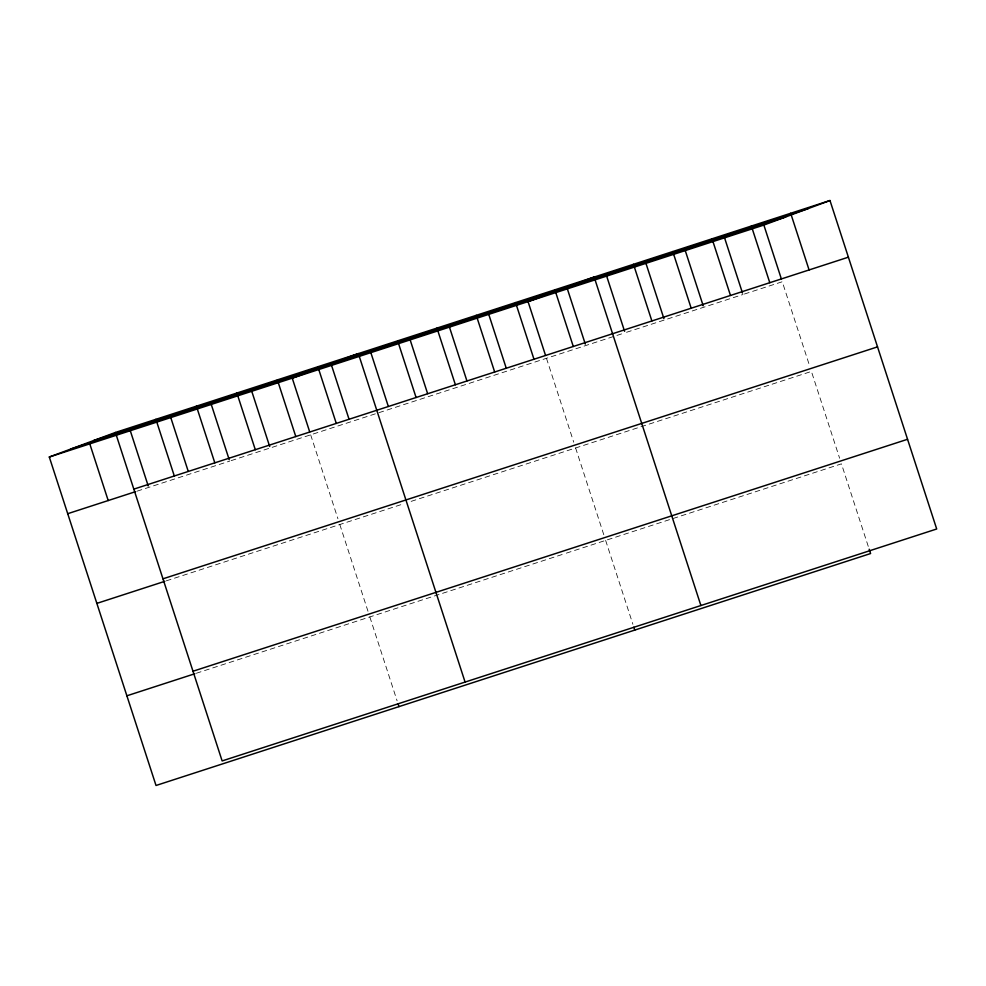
<?xml version="1.0" encoding="UTF-8"?>
<svg xmlns="http://www.w3.org/2000/svg" width="986" height="986" viewBox="0 0 986 986"><rect width="100%" height="100%" fill="white"/><g stroke="black" fill="none" stroke-linecap="round" stroke-linejoin="round"><path stroke-width="0.74" stroke-dasharray="4.93 3.7" d="M137.128 491.151L229.676 461.115M231.131 460.647L625.075 332.775M626.529 332.294L742.976 294.506M744.43 294.025L782.28 281.749L809.543 365.658M166.277 580.853L403.853 503.735M411.137 501.369L770.658 384.663M772.112 384.195L811.416 371.439L839.628 458.256M196.3 673.265L564.879 553.627M566.334 553.146L841.44 463.851L868.703 547.76M546.466 358.288L573.729 442.196M575.614 447.977L603.814 534.794M605.638 540.39L632.901 624.298M310.664 434.826L337.927 518.735M339.813 524.527L368.468 612.737M369.836 616.94L397.099 700.836"/><path stroke-width="1.48" d="M869.184 549.202L870.589 553.54L156.022 785.485L49.3 457.011L115.411 432.46L829.978 200.515L936.7 528.989L222.133 760.933L115.411 432.46M49.3 457.011L763.867 225.067L829.978 200.515M93.596 440.557L808.15 208.613M71.115 448.913L785.682 216.969M133.825 489.13L848.391 257.186M67.714 513.694L135.686 491.62M162.973 578.819L877.528 346.875M96.862 603.383L164.822 581.321M192.997 671.232L907.551 439.288M126.886 695.796L194.858 673.734M790.673 213.272L809.087 269.942M763.867 225.067L781.331 278.841M751.369 226.028L769.783 282.699M724.562 237.823L742.507 293.052M712.065 238.785L730.478 295.455M685.258 250.58L703.203 305.808M672.772 251.541L691.186 308.211M645.953 263.348L663.898 318.564M633.468 264.297L651.882 320.968M606.661 276.105L624.594 331.321M700.898 605.527L594.164 277.054L528.052 301.617L545.529 355.379M567.357 288.861L585.302 344.077M554.871 289.81L573.285 346.48M633.838 627.195L634.787 630.091M515.567 302.566L533.981 359.237M488.76 314.374L506.225 368.135M476.263 315.323L494.676 371.993M449.456 327.13L466.92 380.892M436.958 328.079L455.384 384.75M410.151 339.887L427.628 393.648M397.666 340.836L416.08 397.506M370.847 352.643L388.324 406.405M465.084 682.065L358.362 353.592L292.25 378.156L309.715 431.917M331.555 365.399L349.019 419.161M317.874 366.743L336.288 423.413M398.036 703.733L398.973 706.629M277.374 379.881L295.788 436.551M251.763 391.294L269.696 446.522M236.886 393.02L255.3 449.702M211.263 404.445L229.208 459.661M196.399 406.17L214.812 462.841M170.775 417.583L188.24 471.345M155.899 419.309L174.312 475.979M130.288 430.722L148.22 485.95M89.788 443.873L108.201 500.543"/></g></svg>
